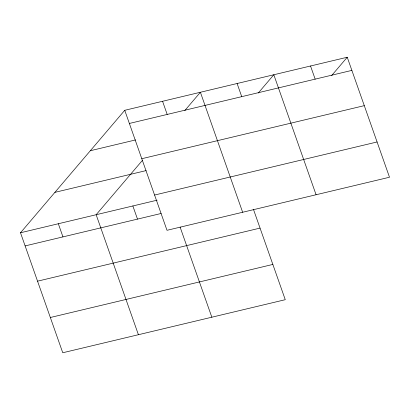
<?xml version="1.0" encoding="UTF-8"?>
<svg xmlns="http://www.w3.org/2000/svg" width="410" height="410" viewBox="0 0 410 410"><rect width="100%" height="100%" fill="white"/><g stroke="black" fill="none" stroke-linecap="round" stroke-linejoin="round"><path stroke-width="0.61" d="M253.529 209.577L285.263 299.695L62.756 352.759L20.5 232.767L124.737 110.305L347.244 57.241L389.5 177.233L166.998 230.302L124.737 110.305M142.362 160.433L96.15 214.722L138.411 334.719M184.828 110.546L200.393 92.265L242.648 212.262M258.254 93.034L273.818 74.753L316.074 194.745M331.68 75.522L347.244 57.241M129.37 123.456L351.872 70.387M90.338 150.721L135.607 139.923M141.783 158.716L364.29 105.647M54.899 192.357L146.109 170.601M154.58 195.042L377.082 141.973M20.5 232.767L157.132 200.177M25.128 245.913L161.14 213.472M37.546 281.173L260.053 228.103M50.338 317.499L272.845 264.435M310.529 65.995L315.162 79.14M237.103 83.507L241.731 96.657M162.565 101.285L167.193 114.431M180.103 227.089L211.837 317.207M132.866 205.963L137.493 219.114M58.328 223.742L62.955 236.893"/></g></svg>
